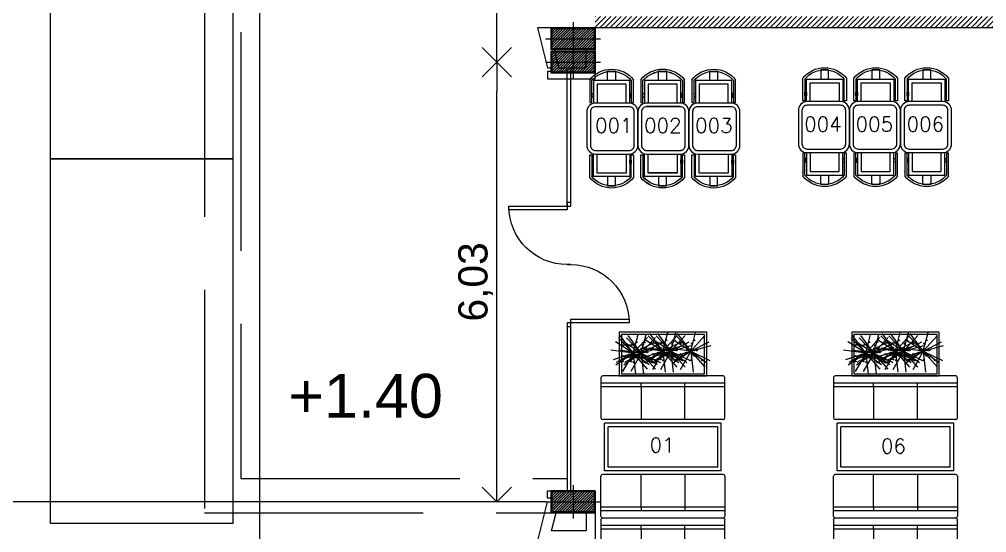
# Model space of a CAD drawing. Extents: x 306 to 2240, y 18 to 779.
# Drawn here: x 636.75 to 650.01, y 342.71 to 349.75 of the extents above; entities that cross this region are included whole.
import ezdxf

# ---------------------------------------------------------------- set-up
doc = ezdxf.new("R2010")
doc.units = 0
doc.header["$MEASUREMENT"] = 0
doc.header["$PDMODE"] = 3
doc.linetypes.add('15', pattern=[4, 3, -1])
for name, color, linetype in [('02', 253, 'Continuous'), ('1005', 3, '15'), ('Aberturas', 2, 'Continuous'), ('Alzado 01', 1, 'Continuous'), ('CONTORNOS', 1, 'Continuous'), ('DURLOCK', 40, 'Continuous'), ('EQUIPAMIENTOS APOYO', 1, 'Continuous'), ('EQUIPAMIENTOS PATIO', 1, 'Continuous'), ('Estructura Color', 90, 'Continuous'), ('Estructura Textura', 1, 'Continuous'), ('Mesas Patio', 1, 'Continuous'), ('muros', 6, 'Continuous'), ('Nombre de locales', 3, 'Continuous'), ('Numero de mesas', 3, 'Continuous'), ('Pilares', 4, 'Continuous'), ('PILARES SUBSUELO', 6, 'Continuous'), ('VIDRIO', 8, 'Continuous')]:
    doc.layers.add(name, color=color, linetype=linetype)
doc.styles.add('arial', font='arial.ttf')
doc.styles.add('STYLE1', font='romans.shx')
doc.dimstyles.new('Cota 200', dxfattribs={"dimtxt": 0.4, "dimasz": 0.4, "dimexe": 1.25, "dimexo": 0.625, "dimgap": 0.05, "dimtad": 1, "dimzin": 1, "dimtxsty": 'arial', "dimblk": 'OPEN90', "dimcen": 0, "dimse1": 1, "dimse2": 1, "dimclrd": 1, "dimclrt": 2, "dimadec": 0, "dimazin": 0, "dimtfac": 1, "dimtix": 1, "dimtmove": 0, "dimatfit": 3, "dimldrblk": 'OPEN90', "dimfxl": 1, "dimarcsym": 0})

# ---------------------------------------------------------------- blocks, each defined once
blk = doc.blocks.new('mesa 2')
at = {"layer": 'Mesas Patio', "linetype": 'Continuous', "lineweight": 0}
for points in [[(-0.61, 0.67), (-0.61, 0.359), (-0.58, 0.359), (-0.58, 0.659)], [(-0.04, 0.659), (-0.04, 0.359), (-0.01, 0.359), (-0.01, 0.67)], [(-0.06, 0.35), (-0.06, 0.659), (-0.56, 0.659), (-0.56, 0.346)], [(-0.11, 0.35), (-0.11, 0.609), (-0.51, 0.609), (-0.51, 0.346)], [(-0.61, -0.67), (-0.61, -0.359), (-0.58, -0.359), (-0.58, -0.659)], [(-0.06, -0.35), (-0.06, -0.659), (-0.56, -0.659), (-0.56, -0.346)], [(-0.11, -0.35), (-0.11, -0.609), (-0.51, -0.609), (-0.51, -0.346)], [(-0.04, -0.659), (-0.04, -0.359), (-0.01, -0.359), (-0.01, -0.67)]]:
    blk.add_lwpolyline(points, dxfattribs=at)
for points in [[(-0.365, 0.659), (-0.365, 0.786), (-0.257, 0.786), (-0.257, 0.659)], [(-0.58, 0.431), (-0.58, 0.48), (-0.561, 0.48), (-0.561, 0.431)], [(-0.04, 0.431), (-0.04, 0.48), (-0.06, 0.48), (-0.06, 0.431)], [(-0.58, -0.431), (-0.58, -0.48), (-0.561, -0.48), (-0.561, -0.431)], [(-0.04, -0.431), (-0.04, -0.48), (-0.06, -0.48), (-0.06, -0.431)], [(-0.365, -0.659), (-0.365, -0.786), (-0.257, -0.786), (-0.257, -0.659)]]:
    blk.add_lwpolyline(points, close=True, dxfattribs=at)
for points in [[(0.05, 0.23), (0.05, -0.23, -0.414214), (-0.07, -0.35), (-0.53, -0.35, -0.414214), (-0.65, -0.23), (-0.65, 0.23, -0.414214), (-0.53, 0.35), (-0.07, 0.35, -0.414214)], [(0, 0.23), (0, -0.23, -0.414214), (-0.07, -0.3), (-0.53, -0.3, -0.414214), (-0.6, -0.23), (-0.6, 0.23, -0.414214), (-0.53, 0.3), (-0.07, 0.3, -0.414214)]]:
    blk.add_lwpolyline(points, format="xyb", close=True, dxfattribs=at)
for centre, radius, start, end in [((-0.31, 0.433), 0.382, 38.2669, 141.7331), ((-0.31, 0.433), 0.352, 39.9302, 140.0698), ((-0.31, 0.433), 0.352, 30.835, 31.5668), ((-0.31, -0.433), 0.352, 219.9302, 320.0698), ((-0.31, -0.433), 0.352, 328.4332, 329.165), ((-0.31, -0.433), 0.382, 218.2669, 321.7331)]:
    blk.add_arc(centre, radius, start, end, dxfattribs=at)
blk = doc.blocks.new('*U159')
at = {"layer": 'EQUIPAMIENTOS PATIO'}
for p, q in [((-0.875, 0), (0.775, 0)), ((-0.9, -0.575), (-0.9, -0.025)), ((-0.9, -0.1), (0.8, -0.1)), ((-0.35, -0.15), (-0.35, -0.1)), ((0.25, -0.15), (0.25, -0.1)), ((0.8, -0.025), (0.8, -0.575)), ((-0.9, -0.15), (0.8, -0.15)), ((-0.35, -0.6), (-0.35, -0.15)), ((0.25, -0.15), (0.25, -0.6)), ((-0.875, -0.6), (0.775, -0.6)), ((-0.85, -0.65), (0.75, -0.65)), ((-0.85, -0.65), (-0.85, -1.3)), ((0.75, -0.65), (0.75, -1.3)), ((-0.8, -0.7), (0.7, -0.7)), ((-0.8, -0.7), (-0.8, -1.25)), ((0.7, -0.7), (0.7, -1.25)), ((-0.85, -1.3), (0.75, -1.3)), ((-0.8, -1.25), (0.7, -1.25)), ((-0.9, -1.375), (-0.9, -1.925)), ((-0.875, -1.35), (0.775, -1.35)), ((-0.35, -1.35), (-0.35, -1.8)), ((0.25, -1.8), (0.25, -1.35)), ((0.8, -1.925), (0.8, -1.375)), ((-0.9, -1.8), (0.8, -1.8)), ((-0.9, -1.85), (0.8, -1.85)), ((-0.35, -1.8), (-0.35, -1.85)), ((0.25, -1.8), (0.25, -1.85)), ((-0.875, -1.95), (0.775, -1.95))]:
    blk.add_line(p, q, dxfattribs=at)
for centre, start, end in [((-0.875, -0.025, 0), 90, 180), ((0.775, -0.025, 0), 360, 90), ((-0.875, -0.575, 0), 180, 270), ((0.775, -0.575, 0), 270, 360), ((-0.875, -1.375, 0), 90, 180), ((0.775, -1.375, 0), 0, 90), ((-0.875, -1.925, 0), 180, 270), ((0.775, -1.925, 0), 270, 0)]:
    blk.add_arc(centre, 0.025, start, end, dxfattribs=at)
blk = doc.blocks.new('VEGETACAO 53')
at = {"layer": '02', "color": 1}
for q in [(-0.144, 0.497), (-0.386, 0.345), (-0.227, 0.446), (0.225, 0.466), (0.271, 0.387), (0.387, 0.344), (-0.458, 0.119), (-0.435, -0.32), (-0.375, -0.357), (-0.281, -0.435), (-0.072, -0.543), (0.51, 0.057), (0.163, -0.491), (0.23, -0.413), (0.449, -0.257), (0.294, -0.426)]:
    blk.add_line((0, 0), q, dxfattribs=at)
for centre, radius in [((0.218, 0.28), 0.0127), ((-0.267, 0.09), 0.00794), ((-0.207, 0.046), 0.00673), ((-0.184, 0.026), 0.0111), ((-0.039, -0.004), 0.0142), ((-0.023, 0.143), 0.0156), ((-0.013, 0.093), 0.0025), ((0.078, 0.058), 0.0202), ((0.111, 0.08), 0.0114), ((0.145, 0.013), 0.00355), ((0.151, 0.144), 0.00476), ((0.22, 0.007), 0.01), ((-0.207, -0.222), 0.0137), ((-0.038, -0.084), 0.0152), ((-0.018, -0.047), 0.00655), ((0.025, -0.114), 0.00502), ((0.086, -0.213), 0.00952), ((-0.191, -0.268), 0.0156), ((0.065, -0.248), 0.00635), ((0.203, -0.247), 0.00855)]:
    blk.add_circle(centre, radius, dxfattribs=at)
blk = doc.blocks.new('p 80 mampara')
at = {"lineweight": 0}
blk.add_line((0, 0.85), (0.05, 0.85), dxfattribs=at)
for points in [[(-0.8, 0.05), (0, 0.05), (0, 0.1), (-0.8, 0.1)], [(0.05, 0), (0, 0), (0, 0.05), (0.05, 0.05)]]:
    blk.add_lwpolyline(points, close=True, dxfattribs=at)
blk.add_arc((0, 0.05), 0.8, 90, 180, dxfattribs=at)
blk = doc.blocks.new('Pilar 30x60')
at = {"layer": 'Estructura Color'}
h = blk.add_hatch(color=256, dxfattribs=at)
h.dxf.hatch_style = 1
h.paths.add_polyline_path([(-0.59, -0.14), (-0.59, 0.14), (-0.01, 0.14), (-0.01, -0.14)])
at = {"layer": 'Estructura Textura'}
h = blk.add_hatch(dxfattribs=at)
h.set_pattern_fill('_USER', color=256, scale=0.025, angle=45, pattern_type=0)
h.set_pattern_definition([(45, (0, 0), (-0.0176777, 0.0176777), [])])
h.paths.add_polyline_path([(-0.6, -0.15), (-0.6, 0.15), (0, 0.15), (0, -0.15)])
at = {"layer": 'Estructura Color'}
blk.add_lwpolyline([(-0.59, -0.14), (-0.59, 0.14), (-0.01, 0.14), (-0.01, -0.14)], close=True, dxfattribs=at)
at = {"layer": 'PILARES SUBSUELO', "color": 1}
for p, q in [((-0.3, 0.227), (-0.3, -0.227)), ((-0.677, 0), (0.077, 0))]:
    blk.add_line(p, q, dxfattribs=at)
at = {"layer": 'PILARES SUBSUELO'}
blk.add_lwpolyline([(-0.6, -0.15), (-0.6, 0.15), (0, 0.15), (0, -0.15)], close=True, dxfattribs=at)
blk = doc.blocks.new('portico')
at = {"layer": 'muros', "color": 5}
for p, q in [((643.468, 367.983, 0), (642.677, 367.983, 0)), ((642.677, 367.983, 0), (642.818, 367.433, 0)), ((643.468, 367.283, 0), (643.468, 367.983, 0)), ((642.909, 367.683, 0), (642.973, 367.433, 0)), ((643.348, 367.433, 0), (643.348, 367.683, 0)), ((642.818, 367.433, 0), (642.868, 367.433, 0)), ((642.868, 367.383, 0), (642.818, 367.383, 0)), ((642.818, 367.383, 0), (642.818, 367.283, 0)), ((642.868, 367.433, 0), (642.868, 367.383, 0)), ((642.973, 367.433, 0), (643.348, 367.433, 0)), ((642.818, 367.283, 0), (643.468, 367.283, 0))]:
    blk.add_line(p, q, dxfattribs=at)
at = {"layer": 'Pilares', "elevation": 0}
blk.add_lwpolyline([(643.468, 367.983), (643.468, 367.683), (642.868, 367.683), (642.868, 367.983)], close=True, dxfattribs=at)
blk = doc.blocks.new('A$C0D4F00F9')
at = {"layer": 'muros', "color": 5}
for p, q in [((0.7, 0.791), (0, 0.791)), ((0, 0.791), (0, 0)), ((0.4, 0.671), (0.15, 0.671)), ((0.15, 0.671), (0.15, 0.193)), ((0.7, 0.141), (0.7, 0.791)), ((0, 0), (0.55, 0.141)), ((0.15, 0.193), (0.4, 0.258)), ((0.55, 0.141), (0.55, 0.191)), ((0.55, 0.191), (0.6, 0.191)), ((0.6, 0.191), (0.6, 0.141)), ((0.6, 0.141), (0.7, 0.141))]:
    blk.add_line(p, q, dxfattribs=at)
at = {"layer": 'Pilares'}
blk.add_lwpolyline([(0.4, 0.791), (0.7, 0.791), (0.7, 0.191), (0.4, 0.191)], close=True, dxfattribs=at)
blk = doc.blocks.new('_Open90')
at = {"color": 0, "linetype": 'ByBlock', "lineweight": -2}
for p, q in [((-0.5, 0.5), (0, 0)), ((0, 0), (-1, 0)), ((0, 0), (-0.5, -0.5))]:
    blk.add_line(p, q, dxfattribs=at)
blk = doc.blocks.new('*D470')
at = {"color": 1, "linetype": 'Continuous', "lineweight": -2, "transparency": 16777216}
blk.add_line((623.61, 403.022), (623.61, 343.533), dxfattribs=at)
at = {"layer": 'Defpoints', "color": 0, "transparency": 16777216}
for p in [(643.963, 403.422, 0), (623.61, 343.133), (643.963, 343.133, 0)]:
    blk.add_point(p, dxfattribs=at)
at = {"color": 1, "lineweight": -2, "transparency": 16777216, "xscale": 0.4, "yscale": 0.4, "zscale": 0.4}
for p, rotation in [((623.61, 403.422), 90), ((623.61, 343.133), 270)]:
    blk.add_blockref('_Open90', p, dxfattribs=dict(at, rotation=rotation))
at = {"color": 2, "transparency": 16777216, "insert": (623.32, 373.278), "char_height": 0.4, "attachment_point": 5, "rotation": 90, "style": 'arial'}
blk.add_mtext('60,29', dxfattribs=at)
blk = doc.blocks.new('*D472')
at = {"color": 1, "linetype": 'Continuous', "lineweight": -2, "transparency": 16777216}
blk.add_line((643.294, 343.533), (643.294, 348.762), dxfattribs=at)
at = {"layer": 'Defpoints', "color": 0, "transparency": 16777216}
for p in [(643.294, 349.162), (643.576, 349.162, 0), (643.576, 343.133, 0)]:
    blk.add_point(p, dxfattribs=at)
at = {"color": 1, "lineweight": -2, "transparency": 16777216, "xscale": 0.4, "yscale": 0.4, "zscale": 0.4}
for p, rotation in [((643.294, 349.162), 90), ((643.294, 343.133), 270)]:
    blk.add_blockref('_Open90', p, dxfattribs=dict(at, rotation=rotation))
at = {"color": 2, "transparency": 16777216, "insert": (643.003, 346.148), "char_height": 0.4, "attachment_point": 5, "rotation": 90, "style": 'arial'}
blk.add_mtext('6,03', dxfattribs=at)
blk = doc.blocks.new('*D473')
at = {"color": 1, "linetype": 'Continuous', "lineweight": -2, "transparency": 16777216}
blk.add_line((643.294, 349.562), (643.294, 354.791), dxfattribs=at)
at = {"layer": 'Defpoints', "color": 0, "transparency": 16777216}
for p in [(643.294, 355.191, 0), (643.294, 355.191), (643.294, 349.162)]:
    blk.add_point(p, dxfattribs=at)
at = {"color": 1, "lineweight": -2, "transparency": 16777216, "xscale": 0.4, "yscale": 0.4, "zscale": 0.4}
for p, rotation in [((643.294, 355.191), 90), ((643.294, 349.162), 270)]:
    blk.add_blockref('_Open90', p, dxfattribs=dict(at, rotation=rotation))
at = {"color": 2, "transparency": 16777216, "insert": (643.003, 352.177), "char_height": 0.4, "attachment_point": 5, "rotation": 90, "style": 'arial'}
blk.add_mtext('6,03', dxfattribs=at)

msp = doc.modelspace()

# ---------------------------------------------------------------- hatches: boundary and pattern name
at = {"layer": 'DURLOCK'}
h = msp.add_hatch(dxfattribs=at)
h.set_pattern_fill('ANSI31', color=256, scale=0.4)
h.set_pattern_definition([(45, (-0.232247, -0.93372), (-0.035355339, 0.035355339), [])])
h.paths.add_polyline_path([(644.64, 349.788), (650.786, 349.788), (650.786, 349.638), (644.64, 349.638)])

# ---------------------------------------------------------------- linework, layer by layer
msp.add_line((643.963, 343.133, 0), (626.781, 343.133, 0))
at = {"layer": '1005'}
for p, q in [((639.285, 398.041, 0), (639.285, 342.983, 0)), ((639.785, 397.572, 0), (639.785, 343.452, 0)), ((639.785, 343.452, 0), (644.258, 343.452, 0)), ((639.285, 342.983, 0), (644.44, 342.983, 0))]:
    msp.add_line(p, q, dxfattribs=at)
at = {"layer": 'Aberturas', "lineweight": 0}
for p, q in [((644.258, 347.185, 0), (644.258, 349.088, 0)), ((644.308, 347.185, 0), (644.308, 349.088, 0)), ((644.308, 343.283, 0), (644.308, 345.585, 0)), ((644.258, 345.535, 0), (644.258, 343.283, 0))]:
    msp.add_line(p, q, dxfattribs=at)
at = {"layer": 'CONTORNOS'}
msp.add_line((644.64, 349.638, 0), (650.786, 349.638, 0), dxfattribs=at)
at = {"layer": 'EQUIPAMIENTOS APOYO', "color": 1, "lineweight": 0}
msp.add_line((640.04, 399.079, 0), (640.04, 338.928, 0), dxfattribs=at)
at = {"layer": 'EQUIPAMIENTOS PATIO'}
for points in [[(646.171, 345.459), (644.971, 345.459), (644.971, 344.859), (646.171, 344.859)], [(646.171, 345.459), (644.971, 345.459), (644.971, 344.859), (646.171, 344.859)], [(649.359, 345.459), (648.159, 345.459), (648.159, 344.859), (649.359, 344.859)], [(649.359, 345.459), (648.159, 345.459), (648.159, 344.859), (649.359, 344.859)], [(646.141, 345.429), (645.001, 345.429), (645.001, 344.889), (646.141, 344.889)], [(646.141, 345.429), (645.001, 345.429), (645.001, 344.889), (646.141, 344.889)], [(649.329, 345.429), (648.189, 345.429), (648.189, 344.889), (649.329, 344.889)], [(649.329, 345.429), (648.189, 345.429), (648.189, 344.889), (649.329, 344.889)]]:
    msp.add_lwpolyline(points, close=True, dxfattribs=at)
at = {"layer": 'VIDRIO'}
for points in [[(637.176, 352.836), (639.676, 352.836), (639.676, 347.836), (637.176, 347.836)], [(637.176, 347.836), (639.676, 347.836), (639.676, 342.836), (637.176, 342.836)]]:
    msp.add_lwpolyline(points, close=True, dxfattribs=at)

# ---------------------------------------------------------------- block references
for p in [(644.64, 349.482, 0), (644.64, 349.162, 0), (644.64, 343.133, 0)]:
    msp.add_blockref('Pilar 30x60', p)
at = {"layer": 'Aberturas', "lineweight": 0, "xscale": -1, "rotation": 180}
msp.add_blockref('p 80 mampara', (644.258, 347.235, 0), dxfattribs=at)
at = {"layer": 'Aberturas', "lineweight": 0, "xscale": -1}
msp.add_blockref('p 80 mampara', (644.308, 345.535, 0), dxfattribs=at)
at = {"layer": 'Alzado 01'}
msp.add_blockref('portico', (1.172, -18.351), dxfattribs=at)
at = {"layer": 'Alzado 01', "xscale": -1, "rotation": 270}
msp.add_blockref('A$C0D4F00F9', (643.849, 342.583, 0), dxfattribs=at)
at = {"layer": 'EQUIPAMIENTOS PATIO', "xscale": 0.5625, "yscale": 0.5625, "zscale": 0.5625, "rotation": 270}
for p in [(645.57, 345.197), (645.681, 345.197), (645.952, 345.197), (648.758, 345.197), (648.869, 345.197), (649.139, 345.197), (645.163, 345.17), (645.274, 345.17), (648.351, 345.17), (648.462, 345.17)]:
    msp.add_blockref('VEGETACAO 53', p, dxfattribs=at)
at = {"layer": 'EQUIPAMIENTOS PATIO', "rotation": 180}
for p in [(645.521, 342.909), (648.709, 342.909)]:
    msp.add_blockref('*U159', p, dxfattribs=at)
at = {"layer": 'EQUIPAMIENTOS PATIO', "xscale": -1}
for p in [(645.521, 342.909), (648.709, 342.909)]:
    msp.add_blockref('*U159', p, dxfattribs=at)
at = {"layer": 'Mesas Patio', "xscale": -1, "rotation": 180}
for p in [(645.177, 348.25, 0), (645.877, 348.25, 0), (645.877, 348.251, 0), (646.577, 348.25, 0)]:
    msp.add_blockref('mesa 2', p, dxfattribs=at)
at = {"layer": 'Mesas Patio', "xscale": -1}
for p in [(647.477, 348.27, 0), (648.177, 348.27, 0), (648.877, 348.27, 0)]:
    msp.add_blockref('mesa 2', p, dxfattribs=at)

# ---------------------------------------------------------------- texts
at = {"layer": 'Nombre de locales', "color": 253, "lineweight": 0, "insert": (640.434, 344.887, 0), "char_height": 0.6, "width": 7.04025, "attachment_point": 1, "style": 'arial'}
msp.add_mtext('{\\C4;+1.40}', dxfattribs=at)
at = {"layer": 'Numero de mesas', "lineweight": 0, "char_height": 0.2, "width": 0.59361, "attachment_point": 7, "rotation": 359.9964, "style": 'STYLE1'}
for s, insert in [('\\pi0.068231;001', (644.572, 348.192, 0)), ('\\pi0.03966;002', (645.272, 348.192, 0)), ('\\pi0.03966;003', (645.972, 348.192, 0)), ('\\pi0.034898;004', (647.472, 348.212, 0)), ('\\pi0.03966;005', (648.172, 348.212, 0)), ('\\pi0.03966;006', (648.872, 348.212, 0))]:
    msp.add_mtext(s, dxfattribs=dict(at, insert=insert))
at = {"layer": 'Numero de mesas', "char_height": 0.2, "width": 0.59361, "attachment_point": 7, "style": 'STYLE1'}
for s, insert in [('\\pi0.16347;01', (645.225, 343.811, 0)), ('\\pi0.1349;06', (648.425, 343.797))]:
    msp.add_mtext(s, dxfattribs=dict(at, insert=insert))

# ---------------------------------------------------------------- dimensions: what is measured, and where the dimension line sits
for base, p1, p2, picture, middle in [((623.61, 343.133), (643.963, 403.422, 0), (643.963, 343.133, 0), '*D470', (623.32, 373.278)), ((643.294, 355.191), (643.294, 349.162), (643.294, 355.191, 0), '*D473', (643.003, 352.177)), ((643.294, 349.162), (643.576, 343.133, 0), (643.576, 349.162, 0), '*D472', (643.003, 346.148))]:
    dim = msp.add_linear_dim(base=base, p1=p1, p2=p2, angle=90, dimstyle='Cota 200', override={"dimfxl": 0.05, "dimfxlon": 1})
    dim.commit()
    dim.dimension.update_dxf_attribs({"geometry": picture, "text_midpoint": middle})

doc.saveas('drawing.dxf')
